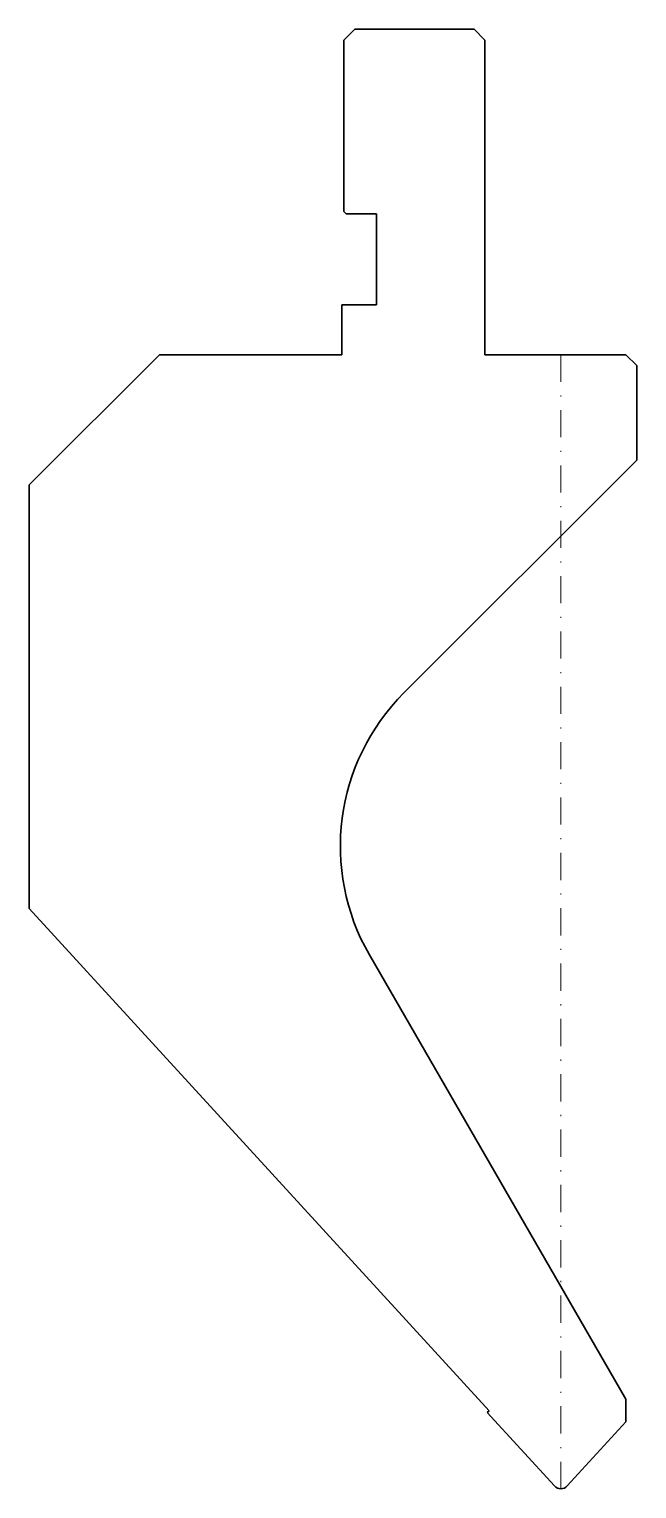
# Model space of a CAD drawing. Header units: millimetres. Extents: x -49 to 7, y 0 to 134.
import ezdxf

# ---------------------------------------------------------------- set-up
doc = ezdxf.new("R2010")
doc.units = ezdxf.units.MM
doc.header["$LTSCALE"] = 5
doc.linetypes.add('AUSGEZOGEN', pattern=[0])
doc.linetypes.add('DASHDOT', pattern=[1, 0.5, -0.25, 0, -0.25])
doc.layers.add('2', color=7, linetype='Continuous')

msp = doc.modelspace()

# ---------------------------------------------------------------- linework, layer by layer
at = {"layer": '2', "color": 7, "linetype": 'AUSGEZOGEN', "lineweight": 35}
for p, q in [((-20, 133.5), (-19, 134.5)), ((-20, 117.7), (-20, 133.5)), ((-19, 134.5), (-8, 134.5)), ((-8, 134.5), (-7, 133.5)), ((-7, 133.5), (-7, 104.5)), ((-19.8, 117.5), (-20, 117.7)), ((-17, 117.5), (-19.8, 117.5)), ((-17, 109.1), (-17, 117.5)), ((-20.2, 104.5), (-20.2, 109.1)), ((-20.2, 109.1), (-17, 109.1)), ((-49, 92.5), (-37, 104.5)), ((-37, 104.5), (-20.2, 104.5)), ((-7, 104.5), (6, 104.5)), ((6, 104.5), (7, 103.5)), ((7, 103.5), (7, 94.8)), ((7, 94.8), (-14.46, 73.34)), ((-49, 53.46), (-49, 92.5)), ((-6.61, 7.2), (-49, 53.46)), ((-17.64, 49.2), (6, 8.26)), ((6, 8.26), (6, 6.16)), ((-6.78, 7.02), (-6.61, 7.2)), ((-0.59, 0.26), (-6.78, 7.02)), ((6, 6.16), (0.59, 0.26))]:
    msp.add_line(p, q, dxfattribs=at)
at = {"layer": '2', "color": 7, "linetype": 'DASHDOT', "lineweight": 18}
msp.add_line((0, 0), (0, 104.5), dxfattribs=at)
at = {"layer": '2', "color": 7, "linetype": 'AUSGEZOGEN', "lineweight": 35}
for centre, radius, start, end in [((-0.32, 59.2), 20, 135, 210), ((0, 0.8), 0.8, 222.5, 317.5)]:
    msp.add_arc(centre, radius, start, end, dxfattribs=at)

doc.saveas('drawing.dxf')
